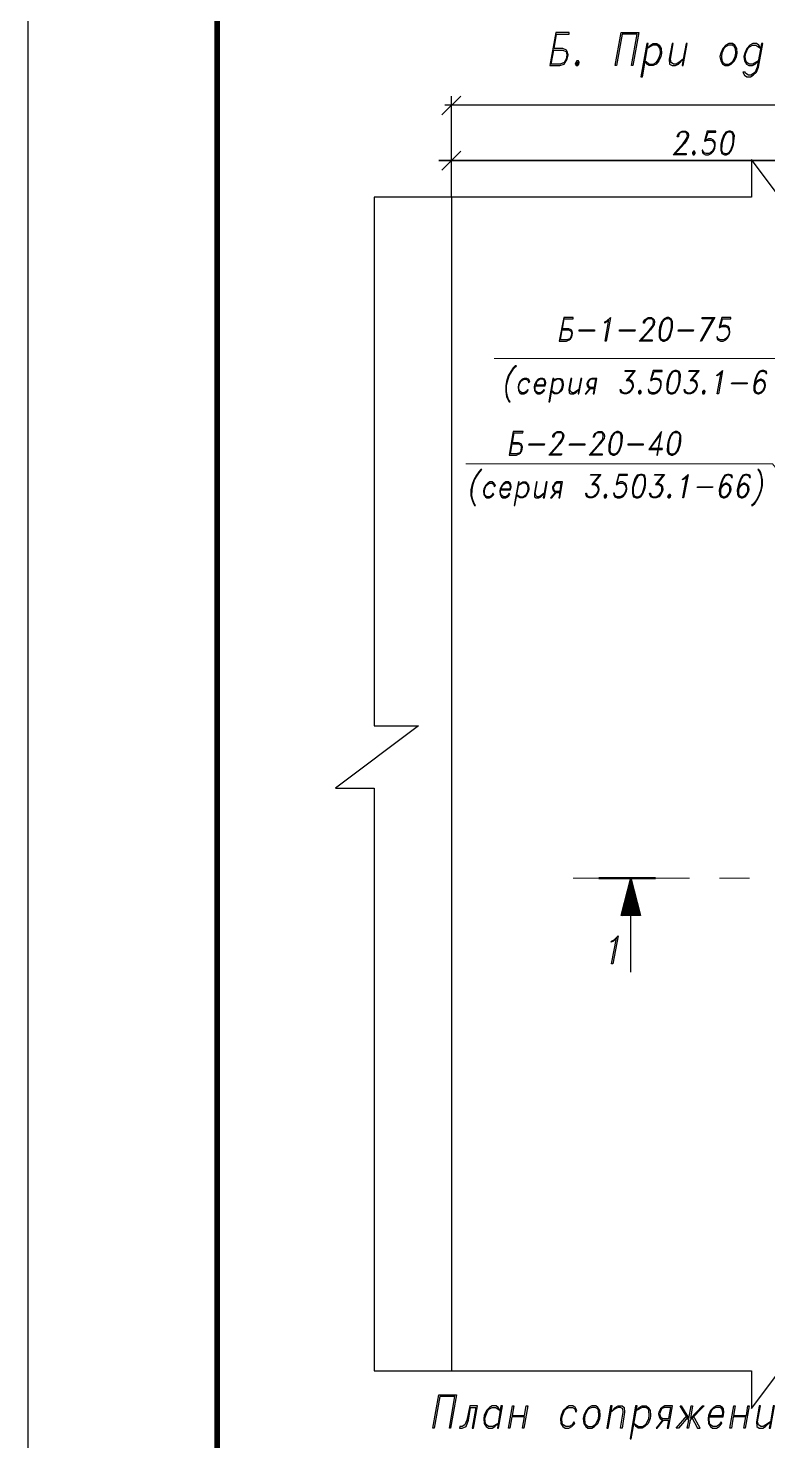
# Model space of a CAD drawing. Header units: millimetres. Extents: x 4241 to 6572, y 870 to 1291.
# Drawn here: x 4819.1 to 4897.4, y 963.8 to 1113.3 of the extents above; entities that cross this region are included whole.
import ezdxf
from ezdxf.enums import TextEntityAlignment as Align

# ---------------------------------------------------------------- set-up
doc = ezdxf.new("R2010")
doc.units = ezdxf.units.MM
doc.layers.add('_Штамп_рамка', color=7, linetype='Continuous')
doc.layers.add('PDF _0', color=7, linetype='Continuous')
doc.styles.add('Romans_2.5', font='romans.shx', dxfattribs={"width": 0.75, "height": 2.5})

# ---------------------------------------------------------------- blocks, each defined once
blk = doc.blocks.new('*U779')
blk.add_lwpolyline([(0, 0), (0, 420), (1189, 420), (1189, 0), (0, 0)])
at = {"const_width": 0.6}
blk.add_lwpolyline([(20, 5), (20, 415), (1184, 415), (1184, 5), (20, 5)], dxfattribs=at)
at = {"style": 'Romans_2.5', "width": 0.75}
blk.add_attdef('ФОРМАТ', text='', height=2.5, dxfattribs=at).set_placement((1149, 2.5), align=Align.MIDDLE_LEFT)

msp = doc.modelspace()

# ---------------------------------------------------------------- linework, layer by layer
at = {"layer": 'PDF _0', "lineweight": 25}
for points in [[(4874.9993, 1112.6858), (4876.354, 1112.6858), (4876.354, 1112.8551), (4874.9146, 1112.8551), (4874.2796, 1109.3413), (4875.338, 1109.3413), (4875.8037, 1109.5106), (4875.9307, 1109.68), (4876.1424, 1110.0187), (4876.227, 1110.4843), (4876.1424, 1110.823), (4876.0577, 1110.9924), (4875.6767, 1111.1617), (4874.7453, 1111.1617)], [(4881.3495, 1109.3413), (4881.2225, 1109.3413), (4881.8576, 1112.8551), (4883.7203, 1112.8551), (4883.0853, 1109.3413), (4882.9583, 1109.3413), (4883.5509, 1112.6858), (4881.9422, 1112.6858)], [(4874.703, 1110.9924), (4875.6343, 1110.9924), (4876.0154, 1110.823), (4876.1, 1110.4843), (4876.0154, 1110.0187), (4875.8037, 1109.68), (4875.3803, 1109.5106), (4874.449, 1109.5106)], [(4884.1013, 1108.1559), (4884.694, 1111.6697), (4884.567, 1111.6697), (4883.932, 1108.1559)], [(4884.3976, 1109.8493), (4884.8633, 1109.5106), (4885.2443, 1109.5106), (4885.5407, 1109.68), (4885.71, 1109.8493), (4885.9217, 1110.315), (4886.0064, 1110.6537), (4885.964, 1111.1617), (4885.837, 1111.331), (4885.6254, 1111.5004), (4885.202, 1111.5004), (4884.6093, 1111.1617), (4884.948, 1111.5004), (4885.2443, 1111.6697), (4885.6254, 1111.6697), (4885.8794, 1111.5004), (4886.091, 1111.1617), (4886.1334, 1110.6537), (4886.0487, 1110.315), (4885.837, 1109.8493), (4885.5407, 1109.5106), (4885.2443, 1109.3413), (4884.821, 1109.3413), (4884.567, 1109.5106)], [(4888.4194, 1110.0187), (4887.9538, 1109.68), (4887.6574, 1109.5106), (4887.4034, 1109.5106), (4887.1494, 1109.68), (4887.0647, 1110.0187), (4887.3611, 1111.6697), (4887.2341, 1111.6697), (4886.9377, 1110.0187), (4886.9801, 1109.5106), (4887.2341, 1109.3413), (4887.6151, 1109.3413), (4887.9114, 1109.5106), (4888.4194, 1110.0187), (4888.2924, 1109.3413), (4888.4194, 1109.3413), (4888.8428, 1111.6697), (4888.7158, 1111.6697)], [(4893.2456, 1111.6697), (4892.9493, 1111.5004), (4892.6106, 1111.1617), (4892.3989, 1110.6537), (4892.3142, 1110.315), (4892.3989, 1109.8493), (4892.5683, 1109.5106), (4892.8223, 1109.3413), (4893.2033, 1109.3413), (4893.4996, 1109.5106), (4893.8383, 1109.8493), (4894.05, 1110.315), (4894.1346, 1110.6537), (4894.0923, 1111.1617), (4893.8806, 1111.5004), (4893.6266, 1111.6697)], [(4893.2033, 1111.5004), (4892.9069, 1111.331), (4892.7376, 1111.1617), (4892.5259, 1110.6537), (4892.4836, 1110.315), (4892.5259, 1109.8493), (4892.6106, 1109.68), (4892.8646, 1109.5106), (4893.2456, 1109.5106), (4893.542, 1109.68), (4893.7113, 1109.8493), (4893.923, 1110.315), (4894.0076, 1110.6537), (4893.9653, 1111.1617), (4893.8383, 1111.331), (4893.6266, 1111.5004)], [(4894.7273, 1108.6639), (4894.8967, 1108.3253), (4895.1507, 1108.1559), (4895.5317, 1108.1559), (4895.828, 1108.3253), (4896.1667, 1108.6639), (4896.3784, 1109.172), (4896.8441, 1111.6697), (4896.7171, 1111.6697), (4896.2514, 1109.172), (4896.0397, 1108.6639), (4895.8704, 1108.4946), (4895.574, 1108.3253), (4895.32, 1108.3253), (4895.066, 1108.4946), (4894.9813, 1108.6639)], [(4896.3784, 1109.8493), (4895.7857, 1109.5106), (4895.4047, 1109.5106), (4895.1507, 1109.68), (4895.066, 1109.8493), (4894.9813, 1110.315), (4895.066, 1110.6537), (4895.2777, 1111.1617), (4895.447, 1111.331), (4895.7434, 1111.5004), (4896.1244, 1111.5004), (4896.6324, 1111.1617), (4896.4207, 1111.5004), (4896.1667, 1111.6697), (4895.7857, 1111.6697), (4895.4894, 1111.5004), (4895.1507, 1111.1617), (4894.939, 1110.6537), (4894.8543, 1110.315), (4894.8967, 1109.8493), (4895.1083, 1109.5106), (4895.3624, 1109.3413), (4895.7434, 1109.3413), (4896.0397, 1109.5106)], [(4877.1584, 1109.8493), (4877.0314, 1109.68), (4876.9891, 1109.5106), (4877.0737, 1109.3413), (4877.2431, 1109.3413), (4877.3701, 1109.5106), (4877.4124, 1109.68), (4877.3277, 1109.8493)], [(4877.1584, 1109.68), (4877.1161, 1109.5106), (4877.2431, 1109.5106), (4877.2854, 1109.68)], [(4875.8037, 1082.5434), (4876.7774, 1082.5434), (4876.7774, 1082.6704), (4875.7613, 1082.6704), (4875.2957, 1080.1726), (4876.0577, 1080.1726), (4876.354, 1080.2996), (4876.481, 1080.4266), (4876.608, 1080.6383), (4876.6927, 1081.0193), (4876.6504, 1081.231), (4876.5657, 1081.358), (4876.3117, 1081.485), (4875.6343, 1081.485)], [(4880.2488, 1080.1726), (4880.1642, 1080.1726), (4880.5452, 1082.4164), (4880.3335, 1082.2047), (4880.1218, 1082.0777), (4880.1218, 1082.2047), (4880.3335, 1082.3317), (4880.7145, 1082.6704)], [(4886.6837, 1082.6704), (4886.3874, 1082.5434), (4886.1334, 1082.2047), (4885.9217, 1081.612), (4885.8794, 1081.231), (4885.8794, 1080.6383), (4886.0064, 1080.2996), (4886.2604, 1080.1726), (4886.4297, 1080.1726), (4886.7684, 1080.2996), (4887.0224, 1080.6383), (4887.1917, 1081.231), (4887.2764, 1081.612), (4887.2764, 1082.2047), (4887.1494, 1082.5434), (4886.8954, 1082.6704)], [(4875.592, 1081.358), (4876.2694, 1081.358), (4876.5234, 1081.231), (4876.608, 1081.0193), (4876.5234, 1080.6383), (4876.3964, 1080.4266), (4876.1, 1080.2996), (4875.4227, 1080.2996)], [(4879.0211, 1081.231), (4877.4124, 1081.231), (4877.4124, 1081.358), (4879.0211, 1081.358)], [(4883.2969, 1081.231), (4881.6882, 1081.231), (4881.6882, 1081.358), (4883.3393, 1081.358)], [(4889.4778, 1081.231), (4887.8691, 1081.231), (4887.9114, 1081.358), (4889.5202, 1081.358)], [(4870.0885, 1073.7377), (4869.9191, 1073.9917), (4869.7921, 1074.3304), (4869.7075, 1074.8384), (4869.7075, 1075.4311), (4869.7921, 1075.8968), (4870.0038, 1076.4895), (4870.2578, 1076.9552), (4870.5118, 1077.3362), (4870.7658, 1077.5479), (4870.6388, 1077.5479), (4870.4272, 1077.3362), (4870.1731, 1076.9552), (4869.8768, 1076.4895), (4869.7075, 1075.8968), (4869.6228, 1075.4311), (4869.6228, 1074.8384), (4869.7075, 1074.3304), (4869.8345, 1073.9917), (4870.0038, 1073.7377)], [(4887.5304, 1077.0822), (4887.2341, 1076.9552), (4886.9801, 1076.6165), (4886.7684, 1076.0238), (4886.6837, 1075.6428), (4886.6837, 1075.0501), (4886.8107, 1074.7114), (4887.0647, 1074.5844), (4887.2764, 1074.5844), (4887.5728, 1074.7114), (4887.8268, 1075.0501), (4888.0384, 1075.6428), (4888.0808, 1076.0238), (4888.1231, 1076.6165), (4887.9961, 1076.9552), (4887.6998, 1077.0822)], [(4892.1449, 1074.5844), (4892.0179, 1074.5844), (4892.4413, 1076.8705), (4892.1872, 1076.6165), (4891.9756, 1076.4895), (4892.0179, 1076.6165), (4892.2296, 1076.7435), (4892.5683, 1077.0822)], [(4871.9935, 1074.9654), (4871.9512, 1075.0501), (4871.7819, 1074.8384), (4871.5702, 1074.7114), (4871.3162, 1074.7114), (4871.1468, 1074.8384), (4871.0622, 1074.9654), (4871.0198, 1075.3041), (4871.0622, 1075.5581), (4871.2315, 1075.8968), (4871.3162, 1076.0238), (4871.5279, 1076.1508), (4871.8242, 1076.1508), (4871.9935, 1076.0238), (4872.0359, 1075.7698), (4872.1629, 1075.8968), (4872.0359, 1076.1508), (4871.8665, 1076.2355), (4871.5702, 1076.2355), (4871.3585, 1076.1508), (4871.1045, 1075.8968), (4870.9775, 1075.5581), (4870.9352, 1075.3041), (4870.9775, 1074.9654), (4871.1045, 1074.7114), (4871.2739, 1074.5844), (4871.5702, 1074.5844), (4871.7819, 1074.7114)], [(4872.7556, 1075.4311), (4873.8139, 1075.4311), (4873.8563, 1075.7698), (4873.8139, 1076.0238), (4873.7293, 1076.1508), (4873.5599, 1076.2355), (4873.2636, 1076.2355), (4873.0519, 1076.1508), (4872.8402, 1075.8968), (4872.6709, 1075.5581), (4872.6286, 1075.3041), (4872.6709, 1074.9654), (4872.8402, 1074.7114), (4873.0096, 1074.5844), (4873.2636, 1074.5844), (4873.4753, 1074.7114), (4873.7293, 1074.9654), (4873.6446, 1075.0501), (4873.5176, 1074.8384), (4873.3059, 1074.7114), (4873.0096, 1074.7114), (4872.8402, 1074.8384), (4872.7556, 1074.9654), (4872.7556, 1075.3041)], [(4873.7293, 1075.5581), (4873.7716, 1075.7698), (4873.7293, 1076.0238), (4873.5599, 1076.1508), (4873.2636, 1076.1508), (4873.0519, 1076.0238), (4872.9249, 1075.8968), (4872.7979, 1075.5581)], [(4874.2796, 1073.7377), (4874.703, 1076.2355), (4874.6183, 1076.2355), (4874.195, 1073.7377)], [(4874.4913, 1074.9654), (4874.83, 1074.7114), (4875.1263, 1074.7114), (4875.338, 1074.8384), (4875.4227, 1074.9654), (4875.592, 1075.3041), (4875.6343, 1075.5581), (4875.592, 1075.8968), (4875.5073, 1076.0238), (4875.338, 1076.1508), (4875.084, 1076.1508), (4874.6606, 1075.8968), (4874.8723, 1076.1508), (4875.084, 1076.2355), (4875.3803, 1076.2355), (4875.5497, 1076.1508), (4875.6767, 1075.8968), (4875.719, 1075.5581), (4875.6767, 1075.3041), (4875.5497, 1074.9654), (4875.2957, 1074.7114), (4875.084, 1074.5844), (4874.7876, 1074.5844), (4874.6183, 1074.7114)], [(4877.3701, 1075.0501), (4877.0314, 1074.8384), (4876.8197, 1074.7114), (4876.6504, 1074.7114), (4876.481, 1074.8384), (4876.3964, 1075.0501), (4876.608, 1076.2355), (4876.5234, 1076.2355), (4876.3117, 1075.0501), (4876.354, 1074.7114), (4876.5234, 1074.5844), (4876.8197, 1074.5844), (4877.0314, 1074.7114), (4877.3701, 1075.0501), (4877.2854, 1074.5844), (4877.3701, 1074.5844), (4877.6664, 1076.2355), (4877.5817, 1076.2355)], [(4878.5978, 1075.1771), (4878.9788, 1075.1771), (4878.8941, 1074.5844), (4878.9788, 1074.5844), (4879.2751, 1076.2355), (4878.7248, 1076.2355), (4878.5131, 1076.1508), (4878.3861, 1076.0238), (4878.2591, 1075.7698), (4878.2168, 1075.6428), (4878.2591, 1075.4311), (4878.3438, 1075.3041), (4878.5131, 1075.1771), (4878.0474, 1074.5844), (4878.1321, 1074.5844)], [(4879.0211, 1075.3041), (4879.1481, 1076.1508), (4878.6824, 1076.1508), (4878.4708, 1076.0238), (4878.3438, 1075.7698), (4878.3014, 1075.6428), (4878.3861, 1075.4311), (4878.5554, 1075.3041)], [(4895.193, 1075.6428), (4893.542, 1075.6428), (4893.5843, 1075.7698), (4895.193, 1075.7698)], [(4883.805, 1074.9654), (4883.678, 1074.8384), (4883.678, 1074.7114), (4883.7626, 1074.5844), (4883.8473, 1074.5844), (4883.9743, 1074.7114), (4883.9743, 1074.8384), (4883.8896, 1074.9654)], [(4883.805, 1074.8384), (4883.7626, 1074.7114), (4883.8473, 1074.7114), (4883.8896, 1074.8384)], [(4890.5785, 1074.9654), (4890.4515, 1074.8384), (4890.4515, 1074.7114), (4890.4939, 1074.5844), (4890.6209, 1074.5844), (4890.7055, 1074.7114), (4890.7479, 1074.8384), (4890.6632, 1074.9654)], [(4890.5362, 1074.8384), (4890.5362, 1074.7114), (4890.6209, 1074.7114), (4890.6632, 1074.8384)], [(4870.5118, 1070.478), (4871.4432, 1070.478), (4871.4855, 1070.605), (4870.4272, 1070.605), (4870.0038, 1068.1072), (4870.7658, 1068.1072), (4871.0622, 1068.2342), (4871.1892, 1068.3612), (4871.3162, 1068.5729), (4871.4009, 1068.9539), (4871.3162, 1069.1656), (4871.2739, 1069.2926), (4870.9775, 1069.4196), (4870.3425, 1069.4196)], [(4870.3002, 1069.2926), (4870.9775, 1069.2926), (4871.2315, 1069.1656), (4871.2739, 1068.9539), (4871.2315, 1068.5729), (4871.1045, 1068.3612), (4870.7658, 1068.2342), (4870.1308, 1068.2342)], [(4873.6869, 1069.1656), (4872.0782, 1069.1656), (4872.1206, 1069.2926), (4873.7293, 1069.2926)], [(4878.0051, 1069.1656), (4876.354, 1069.1656), (4876.3964, 1069.2926), (4878.0051, 1069.2926)], [(4881.3919, 1070.605), (4881.0955, 1070.478), (4880.8415, 1070.1393), (4880.6298, 1069.5466), (4880.5452, 1069.1656), (4880.5452, 1068.5729), (4880.6722, 1068.2342), (4880.9685, 1068.1072), (4881.1379, 1068.1072), (4881.4342, 1068.2342), (4881.6882, 1068.5729), (4881.8999, 1069.1656), (4881.9422, 1069.5466), (4881.9846, 1070.1393), (4881.8576, 1070.478), (4881.5612, 1070.605)], [(4884.186, 1069.1656), (4882.5772, 1069.1656), (4882.5772, 1069.2926), (4884.186, 1069.2926)], [(4887.5728, 1070.605), (4887.2764, 1070.478), (4887.0224, 1070.1393), (4886.8107, 1069.5466), (4886.7684, 1069.1656), (4886.7261, 1068.5729), (4886.8531, 1068.2342), (4887.1494, 1068.1072), (4887.3187, 1068.1072), (4887.6151, 1068.2342), (4887.8691, 1068.5729), (4888.0808, 1069.1656), (4888.1654, 1069.5466), (4888.1654, 1070.1393), (4888.0384, 1070.478), (4887.7844, 1070.605)], [(4866.4054, 1062.773), (4866.2783, 1062.9847), (4866.1513, 1063.3657), (4866.0243, 1063.8314), (4866.0667, 1064.4241), (4866.1513, 1064.8898), (4866.3207, 1065.4824), (4866.617, 1065.9905), (4866.871, 1066.3291), (4867.0827, 1066.5832), (4866.998, 1066.5832), (4866.7864, 1066.3291), (4866.5324, 1065.9905), (4866.236, 1065.4824), (4866.0243, 1064.8898), (4865.9397, 1064.4241), (4865.9397, 1063.8314), (4866.0667, 1063.3657), (4866.1937, 1062.9847), (4866.3207, 1062.773)], [(4895.7434, 1062.773), (4895.9974, 1062.9847), (4896.2514, 1063.3657), (4896.5054, 1063.8314), (4896.7171, 1064.4241), (4896.8017, 1064.8898), (4896.8017, 1065.4824), (4896.7171, 1065.9905), (4896.5901, 1066.3291), (4896.4207, 1066.5832), (4896.3361, 1066.5832), (4896.5054, 1066.3291), (4896.6324, 1065.9905), (4896.7171, 1065.4824), (4896.7171, 1064.8898), (4896.6324, 1064.4241), (4896.4207, 1063.8314), (4896.1667, 1063.3657), (4895.9127, 1062.9847), (4895.6587, 1062.773)], [(4868.3528, 1063.9584), (4868.2681, 1064.0854), (4868.1411, 1063.8314), (4867.9294, 1063.7044), (4867.6331, 1063.7044), (4867.4637, 1063.8314), (4867.3791, 1063.9584), (4867.3791, 1064.2971), (4867.4214, 1064.5511), (4867.5484, 1064.8898), (4867.6754, 1065.0168), (4867.8871, 1065.1438), (4868.1834, 1065.1438), (4868.3528, 1065.0168), (4868.3951, 1064.7628), (4868.5221, 1064.8898), (4868.3528, 1065.1438), (4868.1834, 1065.2708), (4867.9294, 1065.2708), (4867.7177, 1065.1438), (4867.4637, 1064.8898), (4867.2944, 1064.5511), (4867.252, 1064.2971), (4867.2944, 1063.9584), (4867.4637, 1063.7044), (4867.6331, 1063.5774), (4867.8871, 1063.5774), (4868.0987, 1063.7044)], [(4869.1148, 1064.4241), (4870.1308, 1064.4241), (4870.2155, 1064.7628), (4870.1731, 1065.0168), (4870.0885, 1065.1438), (4869.9191, 1065.2708), (4869.6228, 1065.2708), (4869.4111, 1065.1438), (4869.1994, 1064.8898), (4869.0301, 1064.5511), (4868.9878, 1064.2971), (4869.0301, 1063.9584), (4869.1571, 1063.7044), (4869.3265, 1063.5774), (4869.6228, 1063.5774), (4869.8345, 1063.7044), (4870.0461, 1063.9584), (4870.0038, 1064.0854), (4869.8345, 1063.8314), (4869.6228, 1063.7044), (4869.3688, 1063.7044), (4869.1994, 1063.8314), (4869.1148, 1063.9584), (4869.0724, 1064.2971)], [(4870.0885, 1064.5511), (4870.1308, 1064.7628), (4870.0461, 1065.0168), (4869.8768, 1065.1438), (4869.6228, 1065.1438), (4869.4111, 1065.0168), (4869.2841, 1064.8898), (4869.1148, 1064.5511)], [(4870.5965, 1062.773), (4871.0622, 1065.2708), (4870.9775, 1065.2708), (4870.5118, 1062.773)], [(4870.8082, 1063.9584), (4871.1468, 1063.7044), (4871.4432, 1063.7044), (4871.6549, 1063.8314), (4871.7819, 1063.9584), (4871.9512, 1064.2971), (4871.9935, 1064.5511), (4871.9512, 1064.8898), (4871.8665, 1065.0168), (4871.6972, 1065.1438), (4871.4009, 1065.1438), (4870.9775, 1064.8898), (4871.2315, 1065.1438), (4871.4432, 1065.2708), (4871.7395, 1065.2708), (4871.9089, 1065.1438), (4872.0359, 1064.8898), (4872.0782, 1064.5511), (4872.0359, 1064.2971), (4871.8665, 1063.9584), (4871.6549, 1063.7044), (4871.4432, 1063.5774), (4871.1468, 1063.5774), (4870.9775, 1063.7044)], [(4873.6869, 1064.0854), (4873.3906, 1063.8314), (4873.1789, 1063.7044), (4872.9672, 1063.7044), (4872.7979, 1063.8314), (4872.7556, 1064.0854), (4872.9672, 1065.2708), (4872.8826, 1065.2708), (4872.6709, 1064.0854), (4872.6709, 1063.7044), (4872.8402, 1063.5774), (4873.1366, 1063.5774), (4873.3483, 1063.7044), (4873.6869, 1064.0854), (4873.6023, 1063.5774), (4873.7293, 1063.5774), (4874.0256, 1065.2708), (4873.8986, 1065.2708)], [(4874.957, 1064.1701), (4875.338, 1064.1701), (4875.2533, 1063.5774), (4875.338, 1063.5774), (4875.6343, 1065.2708), (4875.0417, 1065.2708), (4874.83, 1065.1438), (4874.7453, 1065.0168), (4874.576, 1064.7628), (4874.576, 1064.6781), (4874.6183, 1064.4241), (4874.703, 1064.2971), (4874.8723, 1064.1701), (4874.3643, 1063.5774), (4874.4913, 1063.5774)], [(4875.3803, 1064.2971), (4875.5073, 1065.1438), (4875.0417, 1065.1438), (4874.83, 1065.0168), (4874.703, 1064.7628), (4874.6606, 1064.6781), (4874.703, 1064.4241), (4874.8723, 1064.2971)], [(4883.8896, 1066.0751), (4883.5509, 1065.9905), (4883.2969, 1065.6095), (4883.1276, 1065.0168), (4883.0429, 1064.6781), (4883.0429, 1064.0854), (4883.1699, 1063.7044), (4883.4239, 1063.5774), (4883.6356, 1063.5774), (4883.932, 1063.7044), (4884.186, 1064.0854), (4884.3976, 1064.6781), (4884.44, 1065.0168), (4884.44, 1065.6095), (4884.313, 1065.9905), (4884.059, 1066.0751)], [(4888.4618, 1063.5774), (4888.3771, 1063.5774), (4888.8005, 1065.8635), (4888.5465, 1065.6095), (4888.3348, 1065.4824), (4888.3771, 1065.6095), (4888.5888, 1065.7365), (4888.9275, 1066.0751)], [(4891.5099, 1064.6781), (4889.9012, 1064.6781), (4889.9435, 1064.7628), (4891.5522, 1064.7628)], [(4880.1642, 1063.9584), (4880.0372, 1063.8314), (4880.0372, 1063.7044), (4880.0795, 1063.5774), (4880.2065, 1063.5774), (4880.2912, 1063.7044), (4880.3335, 1063.8314), (4880.2488, 1063.9584)], [(4880.1218, 1063.8314), (4880.1218, 1063.7044), (4880.2065, 1063.7044), (4880.2488, 1063.8314)], [(4886.9377, 1063.9584), (4886.8107, 1063.8314), (4886.7684, 1063.7044), (4886.8531, 1063.5774), (4886.9377, 1063.5774), (4887.0647, 1063.7044), (4887.1071, 1063.8314), (4887.0224, 1063.9584)], [(4886.8954, 1063.8314), (4886.8954, 1063.7044), (4886.9801, 1063.7044), (4886.9801, 1063.8314)], [(4880.9685, 1014.2573), (4880.8415, 1014.2573), (4881.3495, 1016.9668), (4881.0532, 1016.6704), (4880.7992, 1016.5434), (4880.8415, 1016.6704), (4881.0955, 1016.7974), (4881.5189, 1017.2208)], [(4862.0449, 965.1066), (4861.9179, 965.1066), (4862.5529, 968.6204), (4864.4156, 968.6204), (4863.7806, 965.1066), (4863.6536, 965.1066), (4864.2463, 968.4511), (4862.6376, 968.4511)], [(4866.0667, 965.1066), (4866.1937, 965.1066), (4866.617, 967.4774), (4865.8127, 967.4774), (4865.5163, 965.9533), (4865.3046, 965.4453), (4865.0083, 965.276), (4864.7543, 965.276), (4864.712, 965.1066), (4865.0083, 965.1066), (4865.4317, 965.276), (4865.6857, 965.9533), (4865.8973, 967.308), (4866.4477, 967.308)], [(4868.8184, 965.6147), (4868.2257, 965.276), (4867.8024, 965.276), (4867.5907, 965.4453), (4867.4637, 965.6147), (4867.4214, 966.1227), (4867.5061, 966.4614), (4867.7177, 966.9694), (4867.8871, 967.1387), (4868.1834, 967.308), (4868.5644, 967.308), (4869.0301, 966.9694), (4868.8184, 967.308), (4868.6068, 967.4774), (4868.1834, 967.4774), (4867.8871, 967.308), (4867.5907, 966.9694), (4867.3367, 966.4614), (4867.2944, 966.1227), (4867.3367, 965.6147), (4867.5484, 965.276), (4867.8024, 965.1066), (4868.1834, 965.1066), (4868.4798, 965.276)], [(4868.8608, 965.1066), (4869.2841, 967.4774), (4869.1148, 967.4774), (4868.7338, 965.1066)], [(4870.0461, 965.1066), (4869.9191, 965.1066), (4870.3425, 967.4774), (4870.4695, 967.4774), (4870.3002, 966.4614), (4871.6125, 966.4614), (4871.7819, 967.4774), (4871.9512, 967.4774), (4871.5279, 965.1066), (4871.4009, 965.1066), (4871.6125, 966.292), (4870.2578, 966.292)], [(4876.9467, 965.6147), (4876.8197, 965.784), (4876.6504, 965.4453), (4876.354, 965.276), (4875.973, 965.276), (4875.719, 965.4453), (4875.592, 965.6147), (4875.5497, 966.1227), (4875.6343, 966.4614), (4875.846, 966.9694), (4876.0154, 967.1387), (4876.3117, 967.308), (4876.6927, 967.308), (4876.9467, 967.1387), (4877.0314, 966.8), (4877.1584, 966.9694), (4876.9891, 967.308), (4876.735, 967.4774), (4876.354, 967.4774), (4876.0577, 967.308), (4875.719, 966.9694), (4875.5073, 966.4614), (4875.4227, 966.1227), (4875.465, 965.6147), (4875.6767, 965.276), (4875.9307, 965.1066), (4876.3117, 965.1066), (4876.608, 965.276)], [(4878.7248, 967.4774), (4878.4284, 967.308), (4878.1321, 966.9694), (4877.8781, 966.4614), (4877.8357, 966.1227), (4877.8781, 965.6147), (4878.0898, 965.276), (4878.3014, 965.1066), (4878.7248, 965.1066), (4879.0211, 965.276), (4879.3598, 965.6147), (4879.5715, 966.1227), (4879.6138, 966.4614), (4879.5715, 966.9694), (4879.3598, 967.308), (4879.1481, 967.4774)], [(4880.4605, 965.1066), (4880.8839, 967.4774), (4880.7145, 967.4774), (4880.3335, 965.1066)], [(4881.9422, 965.1066), (4881.7729, 965.1066), (4882.0692, 966.8), (4882.0269, 967.1387), (4881.7729, 967.308), (4881.5189, 967.308), (4881.2225, 967.1387), (4880.7568, 966.8), (4881.2225, 967.308), (4881.5189, 967.4774), (4881.9422, 967.4774), (4882.1539, 967.308), (4882.1962, 966.8)], [(4882.9159, 963.9636), (4883.5509, 967.4774), (4883.3816, 967.4774), (4882.7889, 963.9636)], [(4883.2123, 965.6147), (4883.678, 965.276), (4884.1013, 965.276), (4884.3976, 965.4453), (4884.5246, 965.6147), (4884.7787, 966.1227), (4884.821, 966.4614), (4884.7787, 966.9694), (4884.694, 967.1387), (4884.44, 967.308), (4884.059, 967.308), (4883.4663, 966.9694), (4883.7626, 967.308), (4884.059, 967.4774), (4884.4823, 967.4774), (4884.694, 967.308), (4884.9057, 966.9694), (4884.948, 966.4614), (4884.9057, 966.1227), (4884.694, 965.6147), (4884.3553, 965.276), (4884.059, 965.1066), (4883.6356, 965.1066), (4883.4239, 965.276)], [(4886.345, 965.9533), (4886.8531, 965.9533), (4886.7261, 965.1066), (4886.8531, 965.1066), (4887.2764, 967.4774), (4886.472, 967.4774), (4886.1757, 967.308), (4886.0064, 967.1387), (4885.837, 966.8), (4885.7947, 966.6307), (4885.8794, 966.292), (4885.964, 966.1227), (4886.218, 965.9533), (4885.5407, 965.1066), (4885.6677, 965.1066)], [(4889.0121, 966.1227), (4889.2661, 967.4774), (4889.3931, 967.4774), (4889.1815, 966.1227), (4890.4515, 967.4774), (4890.6209, 967.4774), (4889.1391, 965.9533), (4888.9698, 965.1066), (4888.8428, 965.1066), (4889.0121, 965.9533), (4888.0808, 967.4774), (4888.2078, 967.4774)], [(4891.2135, 966.292), (4892.6529, 966.292), (4892.7376, 966.8), (4892.6953, 967.1387), (4892.5683, 967.308), (4892.3142, 967.4774), (4891.9332, 967.4774), (4891.6369, 967.308), (4891.2982, 966.9694), (4891.0865, 966.4614), (4891.0442, 966.1227), (4891.0865, 965.6147), (4891.2982, 965.276), (4891.5099, 965.1066), (4891.9332, 965.1066), (4892.2296, 965.276), (4892.5259, 965.6147), (4892.4413, 965.784), (4892.2296, 965.4453), (4891.9332, 965.276), (4891.5522, 965.276), (4891.2982, 965.4453), (4891.2135, 965.6147), (4891.1712, 966.1227)], [(4893.542, 965.1066), (4893.3726, 965.1066), (4893.796, 967.4774), (4893.923, 967.4774), (4893.7536, 966.4614), (4895.1083, 966.4614), (4895.2777, 967.4774), (4895.4047, 967.4774), (4894.9813, 965.1066), (4894.8543, 965.1066), (4895.066, 966.292), (4893.7113, 966.292)], [(4897.6484, 965.784), (4897.1828, 965.4453), (4896.8864, 965.276), (4896.6324, 965.276), (4896.3784, 965.4453), (4896.2937, 965.784), (4896.5901, 967.4774), (4896.4631, 967.4774), (4896.1667, 965.784), (4896.2091, 965.276), (4896.4631, 965.1066), (4896.8441, 965.1066), (4897.1404, 965.276), (4897.6484, 965.784), (4897.5214, 965.1066), (4897.6484, 965.1066), (4898.0718, 967.4774), (4897.9448, 967.4774)], [(4878.7248, 967.308), (4878.4284, 967.1387), (4878.2591, 966.9694), (4878.0051, 966.4614), (4877.9628, 966.1227), (4878.0051, 965.6147), (4878.1321, 965.4453), (4878.3438, 965.276), (4878.7671, 965.276), (4879.0635, 965.4453), (4879.1905, 965.6147), (4879.4445, 966.1227), (4879.4868, 966.4614), (4879.4445, 966.9694), (4879.3598, 967.1387), (4879.1058, 967.308)], [(4886.8954, 966.1227), (4887.1071, 967.308), (4886.4297, 967.308), (4886.1334, 967.1387), (4885.964, 966.8), (4885.9217, 966.6307), (4886.0064, 966.292), (4886.218, 966.1227)], [(4892.5683, 966.4614), (4892.6106, 966.8), (4892.5259, 967.1387), (4892.3142, 967.308), (4891.8909, 967.308), (4891.5946, 967.1387), (4891.4252, 966.9694), (4891.2135, 966.4614)]]:
    msp.add_lwpolyline(points, close=True, dxfattribs=at)
at = {"layer": 'PDF _0', "color": 5, "lineweight": 25}
for points in [[(4862.8492, 1104.1341), (4864.8813, 1106.1239)], [(4942.862, 1105.1502), (4863.1879, 1105.1502)], [(4863.8653, 1095.4132), (4863.8653, 1106.1239)], [(4887.4881, 1100.0276), (4888.7158, 1100.0276), (4888.7158, 1099.9006), (4887.3611, 1099.9006), (4888.4194, 1101.086), (4888.6735, 1101.467), (4888.8428, 1101.721), (4888.8851, 1101.9327), (4888.8005, 1102.1867), (4888.6311, 1102.3137), (4888.2501, 1102.3137), (4888.0384, 1102.1867), (4887.9114, 1101.9327), (4887.9114, 1101.8057), (4887.7844, 1101.8057), (4887.8268, 1101.9327), (4887.9538, 1102.1867), (4888.0808, 1102.3137), (4888.2924, 1102.3984), (4888.6735, 1102.3984), (4888.8428, 1102.3137), (4888.9275, 1102.1867), (4888.9698, 1101.9327), (4888.9275, 1101.721), (4888.8005, 1101.467), (4888.5465, 1101.086), (4887.4457, 1099.9006)], [(4891.6792, 1100.4933), (4891.4252, 1100.1546), (4891.0865, 1100.0276), (4890.8325, 1100.0276), (4890.5362, 1100.1546), (4890.4939, 1100.4087), (4890.4092, 1100.4087), (4890.4515, 1100.1546), (4890.5362, 1100.0276), (4890.7902, 1099.9006), (4891.0865, 1099.9006), (4891.3829, 1100.0276), (4891.6369, 1100.2817), (4891.7639, 1100.6203), (4891.8062, 1100.8743), (4891.8062, 1101.213), (4891.6369, 1101.467), (4891.3829, 1101.594), (4891.0865, 1101.594), (4890.7902, 1101.467), (4891.0442, 1102.3137), (4891.8909, 1102.3137), (4891.8909, 1102.3984), (4890.9595, 1102.3984), (4890.6632, 1101.34), (4890.7479, 1101.34), (4890.9595, 1101.467), (4891.3405, 1101.467), (4891.6369, 1101.34), (4891.7639, 1101.0013)], [(4893.0339, 1102.3137), (4892.7799, 1101.9327), (4892.5683, 1101.34), (4892.5259, 1101.0013), (4892.4836, 1100.4087), (4892.6106, 1100.0276)], [(4893.669, 1102.1867), (4893.415, 1102.3137), (4893.2033, 1102.3137), (4892.9069, 1102.1867)], [(4893.2033, 1100.0276), (4893.4573, 1100.4087), (4893.669, 1101.0013), (4893.7113, 1101.34), (4893.7113, 1101.9327), (4893.5843, 1102.3137)], [(4891.4676, 1101.467), (4891.6792, 1101.213), (4891.7216, 1100.8743), (4891.6792, 1100.6203), (4891.5099, 1100.2817), (4891.2135, 1100.0276)], [(4942.862, 1099.308), (4862.5529, 1099.308), (4929.8652, 1099.308)], [(4864.8813, 1100.2817), (4862.8492, 1098.2919), (4864.8813, 1100.2817)], [(4890.7055, 1100.0276), (4890.4939, 1100.2817)], [(4892.5683, 1100.1546), (4892.8223, 1100.0276), (4892.9916, 1100.0276), (4893.3303, 1100.1546)]]:
    msp.add_lwpolyline(points, dxfattribs=at)
for points in [[(4893.2456, 1102.3984), (4892.9493, 1102.3137), (4892.6953, 1101.9327), (4892.4836, 1101.34), (4892.3989, 1101.0013), (4892.3989, 1100.4087), (4892.5259, 1100.0276), (4892.7799, 1099.9006), (4892.9916, 1099.9006), (4893.288, 1100.0276), (4893.542, 1100.4087), (4893.7536, 1101.0013), (4893.796, 1101.34), (4893.8383, 1101.9327), (4893.669, 1102.3137), (4893.415, 1102.3984)], [(4889.5202, 1100.2817), (4889.3931, 1100.1546), (4889.3931, 1100.0276), (4889.4778, 1099.9006), (4889.5625, 1099.9006), (4889.6895, 1100.0276), (4889.6895, 1100.1546), (4889.6048, 1100.2817)], [(4889.5202, 1100.1546), (4889.4778, 1100.0276), (4889.5625, 1100.0276), (4889.6048, 1100.1546)]]:
    msp.add_lwpolyline(points, close=True, dxfattribs=at)
at = {"layer": 'PDF _0', "lineweight": 25}
for points in [[(4902.2629, 1090.587), (4895.6587, 1099.3926), (4895.6587, 1095.4132), (4855.6946, 1095.4132), (4855.6946, 1039.4465), (4860.3938, 1039.4465), (4851.5882, 1032.8423), (4855.6946, 1032.8423), (4855.6946, 971.1605), (4895.6587, 971.1605), (4895.6587, 967.181), (4902.2629, 975.9867)], [(4883.8896, 1080.2996), (4885.1173, 1080.2996), (4885.1173, 1080.1726), (4883.7626, 1080.1726), (4884.8633, 1081.358), (4885.1173, 1081.739), (4885.2443, 1081.9507), (4885.2867, 1082.2047), (4885.2443, 1082.4164), (4885.075, 1082.5434), (4884.694, 1082.5434), (4884.4823, 1082.4164), (4884.313, 1082.2047), (4884.313, 1082.0777), (4884.2283, 1082.0777), (4884.2283, 1082.2047), (4884.3553, 1082.4164), (4884.4823, 1082.5434), (4884.694, 1082.6704), (4885.075, 1082.6704), (4885.2443, 1082.5434), (4885.329, 1082.4164), (4885.3713, 1082.2047), (4885.329, 1081.9507), (4885.202, 1081.739), (4884.948, 1081.358), (4883.8896, 1080.1726)], [(4891.6369, 1082.5434), (4890.4092, 1082.5434), (4890.4092, 1082.6704), (4891.7639, 1082.6704), (4890.3668, 1080.1726), (4890.2398, 1080.1726), (4891.6369, 1082.6704)], [(4893.2033, 1080.7653), (4892.9493, 1080.4266), (4892.6529, 1080.2996), (4892.3566, 1080.2996), (4892.1026, 1080.4266), (4892.0602, 1080.6383), (4891.9756, 1080.6383), (4892.0179, 1080.4266), (4892.1026, 1080.2996), (4892.3566, 1080.1726), (4892.6529, 1080.1726), (4892.9493, 1080.2996), (4893.1609, 1080.5113), (4893.3303, 1080.8923), (4893.3726, 1081.104), (4893.3303, 1081.485), (4893.2033, 1081.739), (4892.9493, 1081.8237), (4892.6529, 1081.8237), (4892.3566, 1081.739), (4892.5683, 1082.5434), (4893.4573, 1082.5434), (4893.4573, 1082.6704), (4892.5259, 1082.6704), (4892.2296, 1081.612), (4892.3142, 1081.612), (4892.5259, 1081.739), (4892.9069, 1081.739), (4893.1609, 1081.612), (4893.288, 1081.231)], [(4886.472, 1082.5434), (4886.218, 1082.2047), (4886.0487, 1081.612), (4885.964, 1081.231), (4885.964, 1080.6383), (4886.091, 1080.2996)], [(4887.1494, 1082.4164), (4886.8531, 1082.5434), (4886.6837, 1082.5434), (4886.3874, 1082.4164)], [(4886.6414, 1080.2996), (4886.8954, 1080.6383), (4887.1071, 1081.231), (4887.1917, 1081.612), (4887.1917, 1082.2047), (4887.0647, 1082.5434)], [(4892.9916, 1081.739), (4893.2456, 1081.485), (4893.288, 1081.104), (4893.2456, 1080.8923), (4893.0763, 1080.5113), (4892.7376, 1080.2996)], [(4886.0064, 1080.4266), (4886.2604, 1080.2996), (4886.472, 1080.2996), (4886.7684, 1080.4266)], [(4892.2719, 1080.2996), (4892.0179, 1080.5113)], [(4883.2123, 1076.9552), (4882.2809, 1076.9552), (4882.2809, 1077.0822), (4883.3393, 1077.0822), (4882.4926, 1076.0238)], [(4883.2546, 1077.0822), (4882.3656, 1076.0238), (4882.6619, 1076.0238), (4882.9159, 1075.8968), (4883.0429, 1075.5581)], [(4885.964, 1075.1771), (4885.71, 1074.8384), (4885.3713, 1074.7114), (4885.1173, 1074.7114), (4884.821, 1074.8384), (4884.7787, 1075.0501), (4884.694, 1075.0501), (4884.7363, 1074.8384), (4884.821, 1074.7114), (4885.075, 1074.5844), (4885.3713, 1074.5844), (4885.6677, 1074.7114), (4885.9217, 1074.9654), (4886.0487, 1075.3041), (4886.091, 1075.5581), (4886.091, 1075.8968), (4885.9217, 1076.1508), (4885.6677, 1076.2355), (4885.3713, 1076.2355), (4885.075, 1076.1508), (4885.329, 1076.9552), (4886.1757, 1076.9552), (4886.1757, 1077.0822), (4885.2443, 1077.0822), (4884.948, 1076.0238), (4885.0327, 1076.0238), (4885.2443, 1076.1508), (4885.6254, 1076.1508), (4885.9217, 1076.0238), (4886.0487, 1075.6428)], [(4887.3187, 1076.9552), (4887.0647, 1076.6165), (4886.8531, 1076.0238), (4886.8107, 1075.6428), (4886.7684, 1075.0501), (4886.8954, 1074.7114)], [(4887.9538, 1076.8705), (4887.6998, 1076.9552), (4887.4881, 1076.9552), (4887.1917, 1076.8705)], [(4887.4881, 1074.7114), (4887.7421, 1075.0501), (4887.9538, 1075.6428), (4887.9961, 1076.0238), (4887.9961, 1076.6165), (4887.8691, 1076.9552)], [(4889.9858, 1076.9552), (4889.0121, 1076.9552), (4889.0545, 1077.0822), (4890.1128, 1077.0822), (4889.2238, 1076.0238)], [(4889.9858, 1077.0822), (4889.1391, 1076.0238), (4889.4355, 1076.0238), (4889.6895, 1075.8968), (4889.8165, 1075.5581)], [(4897.1404, 1076.9552), (4897.1828, 1076.7435), (4897.2674, 1076.7435), (4897.2251, 1076.9552), (4896.9711, 1077.0822), (4896.7594, 1077.0822), (4896.4631, 1076.9552), (4896.2091, 1076.6165), (4895.9974, 1076.0238), (4895.9127, 1075.4311), (4895.9127, 1074.9654), (4896.0397, 1074.7114), (4896.3361, 1074.5844), (4896.4207, 1074.5844), (4896.7171, 1074.7114), (4896.9711, 1074.9654), (4897.0981, 1075.3041), (4897.1404, 1075.4311), (4897.0981, 1075.7698), (4896.9711, 1076.0238), (4896.6747, 1076.1508), (4896.5901, 1076.1508), (4896.2937, 1076.0238), (4896.0397, 1075.7698)], [(4896.5477, 1076.9552), (4896.2937, 1076.6165), (4896.082, 1076.0238), (4895.9974, 1075.4311), (4895.9974, 1074.9654), (4896.2514, 1074.7114)], [(4897.1828, 1076.8705), (4896.9287, 1076.9552), (4896.7594, 1076.9552), (4896.4207, 1076.8705)], [(4882.4926, 1076.1508), (4882.7043, 1076.1508), (4882.9583, 1076.0238), (4883.0853, 1075.7698), (4883.1276, 1075.4311), (4883.1276, 1075.3041), (4882.9583, 1074.9654), (4882.7043, 1074.7114), (4882.4079, 1074.5844), (4882.1539, 1074.5844), (4881.8576, 1074.7114), (4881.7729, 1074.8384), (4881.7305, 1075.0501), (4881.8152, 1075.0501), (4881.8999, 1074.8384), (4882.1539, 1074.7114), (4882.4502, 1074.7114), (4882.7466, 1074.8384), (4883.0006, 1075.1771)], [(4882.7466, 1076.0238), (4883.0006, 1075.7698), (4883.0429, 1075.4311), (4883.0006, 1075.3041), (4882.8736, 1074.9654), (4882.5349, 1074.7114)], [(4885.7524, 1076.1508), (4885.964, 1075.8968), (4886.0064, 1075.5581), (4885.964, 1075.3041), (4885.7947, 1074.9654), (4885.4983, 1074.7114)], [(4889.2661, 1076.1508), (4889.4355, 1076.1508), (4889.7318, 1076.0238), (4889.8588, 1075.7698), (4889.9012, 1075.4311), (4889.8588, 1075.3041), (4889.7318, 1074.9654), (4889.4778, 1074.7114), (4889.1815, 1074.5844), (4888.8851, 1074.5844), (4888.6311, 1074.7114), (4888.5465, 1074.8384), (4888.5041, 1075.0501), (4888.5888, 1075.0501), (4888.6311, 1074.8384), (4888.9275, 1074.7114), (4889.1815, 1074.7114), (4889.5202, 1074.8384), (4889.7742, 1075.1771)], [(4889.5202, 1076.0238), (4889.7742, 1075.7698), (4889.8165, 1075.4311), (4889.7742, 1075.3041), (4889.6048, 1074.9654), (4889.3085, 1074.7114)], [(4895.955, 1075.1771), (4896.082, 1074.8384), (4896.3361, 1074.7114), (4896.4207, 1074.7114), (4896.7594, 1074.8384), (4897.0134, 1075.1771)], [(4897.0557, 1075.5581), (4896.9287, 1075.8968), (4896.6747, 1076.0238), (4896.5901, 1076.0238), (4896.2514, 1075.8968), (4895.9974, 1075.5581)], [(4896.4631, 1076.0238), (4896.1667, 1075.7698), (4895.9974, 1075.4311)], [(4896.5477, 1074.7114), (4896.8441, 1074.9654), (4897.0134, 1075.3041), (4897.0557, 1075.4311), (4897.0134, 1075.7698), (4896.7594, 1076.0238)], [(4882.0692, 1074.7114), (4881.8152, 1074.9654)], [(4884.9903, 1074.7114), (4884.7787, 1074.9654)], [(4886.8531, 1074.8384), (4887.1071, 1074.7114), (4887.2764, 1074.7114), (4887.6151, 1074.8384)], [(4888.8005, 1074.7114), (4888.5888, 1074.9654)], [(4874.322, 1068.2342), (4875.5497, 1068.2342), (4875.5073, 1068.1072), (4874.195, 1068.1072), (4875.2533, 1069.2926), (4875.5073, 1069.6736), (4875.6343, 1069.8853), (4875.6767, 1070.1393), (4875.6343, 1070.3933), (4875.465, 1070.478), (4875.084, 1070.478), (4874.8723, 1070.3933), (4874.7453, 1070.1393), (4874.703, 1070.0123), (4874.6183, 1070.0123), (4874.6183, 1070.1393), (4874.7876, 1070.3933), (4874.8723, 1070.478), (4875.084, 1070.605), (4875.465, 1070.605), (4875.6343, 1070.478), (4875.719, 1070.3933), (4875.7613, 1070.1393), (4875.719, 1069.8853), (4875.592, 1069.6736), (4875.338, 1069.2926), (4874.2796, 1068.1072)], [(4878.5978, 1068.2342), (4879.8255, 1068.2342), (4879.8255, 1068.1072), (4878.4708, 1068.1072), (4879.5291, 1069.2926), (4879.7831, 1069.6736), (4879.9102, 1069.8853), (4879.9525, 1070.1393), (4879.9102, 1070.3933), (4879.7408, 1070.478), (4879.3598, 1070.478), (4879.1481, 1070.3933), (4879.0211, 1070.1393), (4878.9788, 1070.0123), (4878.8941, 1070.0123), (4878.9365, 1070.1393), (4879.0635, 1070.3933), (4879.1905, 1070.478), (4879.4021, 1070.605), (4879.7831, 1070.605), (4879.9525, 1070.478), (4879.9948, 1070.3933), (4880.0795, 1070.1393), (4880.0372, 1069.8853), (4879.8678, 1069.6736), (4879.6138, 1069.2926), (4878.5554, 1068.1072)], [(4881.1802, 1070.478), (4880.9262, 1070.1393), (4880.7145, 1069.5466), (4880.6722, 1069.1656), (4880.6298, 1068.5729), (4880.7992, 1068.2342)], [(4881.8152, 1070.3933), (4881.5612, 1070.478), (4881.3495, 1070.478), (4881.0532, 1070.3933)], [(4881.3495, 1068.2342), (4881.6035, 1068.5729), (4881.8152, 1069.1656), (4881.8576, 1069.5466), (4881.8576, 1070.1393), (4881.7305, 1070.478)], [(4884.8633, 1068.6999), (4886.0064, 1070.2663), (4885.6254, 1068.1072), (4885.71, 1068.1072), (4886.1334, 1070.605), (4884.7787, 1068.6999), (4886.1757, 1068.6999), (4886.218, 1068.8269), (4884.8633, 1068.8269)], [(4887.3611, 1070.478), (4887.1071, 1070.1393), (4886.8954, 1069.5466), (4886.8531, 1069.1656), (4886.8531, 1068.5729), (4886.9801, 1068.2342)], [(4887.9961, 1070.3933), (4887.7421, 1070.478), (4887.5728, 1070.478), (4887.2341, 1070.3933)], [(4887.5304, 1068.2342), (4887.7844, 1068.5729), (4887.9961, 1069.1656), (4888.0384, 1069.5466), (4888.0808, 1070.1393), (4887.9538, 1070.478)], [(4880.7145, 1068.3612), (4880.9685, 1068.2342), (4881.1802, 1068.2342), (4881.4765, 1068.3612)], [(4886.8954, 1068.3612), (4887.1494, 1068.2342), (4887.3611, 1068.2342), (4887.6574, 1068.3612)], [(4878.8518, 1065.1438), (4879.0211, 1065.1438), (4879.3175, 1065.0168), (4879.4445, 1064.7628), (4879.4868, 1064.4241), (4879.4445, 1064.2971), (4879.3175, 1063.9584), (4879.0635, 1063.7044), (4878.7671, 1063.5774), (4878.4708, 1063.5774), (4878.2168, 1063.7044), (4878.1321, 1063.8314), (4878.0898, 1064.0854), (4878.1744, 1064.0854), (4878.2168, 1063.8314), (4878.5131, 1063.7044), (4878.7671, 1063.7044), (4879.1058, 1063.8314), (4879.3598, 1064.1701)], [(4879.5715, 1065.9905), (4878.5978, 1065.9905), (4878.6401, 1066.0751), (4879.6985, 1066.0751), (4878.8094, 1065.0168)], [(4879.5715, 1066.0751), (4878.7248, 1065.0168), (4879.0211, 1065.0168), (4879.2751, 1064.8898), (4879.4021, 1064.5511)], [(4879.1058, 1065.0168), (4879.3598, 1064.7628), (4879.4021, 1064.4241), (4879.3598, 1064.2971), (4879.1905, 1063.9584), (4878.8941, 1063.7044)], [(4882.2809, 1064.1701), (4882.0269, 1063.8314), (4881.7305, 1063.7044), (4881.4342, 1063.7044), (4881.1802, 1063.8314), (4881.1379, 1064.0854), (4881.0532, 1064.0854), (4881.0955, 1063.8314), (4881.1802, 1063.7044), (4881.4342, 1063.5774), (4881.7305, 1063.5774), (4882.0269, 1063.7044), (4882.2386, 1063.9584), (4882.4079, 1064.2971), (4882.4502, 1064.5511), (4882.4079, 1064.8898), (4882.2809, 1065.1438), (4882.0269, 1065.2708), (4881.7305, 1065.2708), (4881.4342, 1065.1438), (4881.6459, 1065.9905), (4882.5349, 1065.9905), (4882.5349, 1066.0751), (4881.6035, 1066.0751), (4881.3072, 1065.0168), (4881.3919, 1065.0168), (4881.6035, 1065.1438), (4881.9846, 1065.1438), (4882.2386, 1065.0168), (4882.3656, 1064.6781)], [(4882.0692, 1065.1438), (4882.3232, 1064.8898), (4882.3656, 1064.5511), (4882.3232, 1064.2971), (4882.1539, 1063.9584), (4881.8152, 1063.7044)], [(4883.678, 1065.9905), (4883.4239, 1065.6095), (4883.2123, 1065.0168), (4883.1276, 1064.6781), (4883.1276, 1064.0854), (4883.2546, 1063.7044)], [(4884.313, 1065.8635), (4884.059, 1065.9905), (4883.8473, 1065.9905), (4883.5509, 1065.8635)], [(4883.8473, 1063.7044), (4884.1013, 1064.0854), (4884.2706, 1064.6781), (4884.3553, 1065.0168), (4884.3553, 1065.6095), (4884.2283, 1065.9905)], [(4885.6254, 1065.1438), (4885.7947, 1065.1438), (4886.0487, 1065.0168), (4886.218, 1064.7628), (4886.2604, 1064.4241), (4886.218, 1064.2971), (4886.0487, 1063.9584), (4885.837, 1063.7044), (4885.5407, 1063.5774), (4885.2443, 1063.5774), (4884.9903, 1063.7044), (4884.9057, 1063.8314), (4884.8633, 1064.0854), (4884.948, 1064.0854), (4884.9903, 1063.8314), (4885.2443, 1063.7044), (4885.5407, 1063.7044), (4885.837, 1063.8314), (4886.091, 1064.1701)], [(4886.345, 1065.9905), (4885.3713, 1065.9905), (4885.4137, 1066.0751), (4886.4297, 1066.0751), (4885.583, 1065.0168)], [(4886.345, 1066.0751), (4885.4983, 1065.0168), (4885.7947, 1065.0168), (4886.0487, 1064.8898), (4886.1757, 1064.5511)], [(4885.8794, 1065.0168), (4886.1334, 1064.7628), (4886.1334, 1064.4241), (4886.1334, 1064.2971), (4885.964, 1063.9584), (4885.6254, 1063.7044)], [(4893.4573, 1065.9905), (4893.542, 1065.7365), (4893.6266, 1065.7365), (4893.5843, 1065.9905), (4893.288, 1066.0751), (4893.1186, 1066.0751), (4892.8223, 1065.9905), (4892.5683, 1065.6095), (4892.3566, 1065.0168), (4892.2296, 1064.4241), (4892.2719, 1063.9584), (4892.3989, 1063.7044), (4892.6529, 1063.5774), (4892.7799, 1063.5774), (4893.0763, 1063.7044), (4893.288, 1063.9584), (4893.4573, 1064.2971), (4893.4996, 1064.4241), (4893.4573, 1064.7628), (4893.288, 1065.0168), (4893.0339, 1065.1438), (4892.9493, 1065.1438), (4892.6529, 1065.0168), (4892.3989, 1064.7628)], [(4892.9069, 1065.9905), (4892.6529, 1065.6095), (4892.4413, 1065.0168), (4892.3566, 1064.4241), (4892.3566, 1063.9584), (4892.6106, 1063.7044)], [(4893.415, 1064.5511), (4893.288, 1064.8898), (4893.0339, 1065.0168), (4892.9069, 1065.0168), (4892.6106, 1064.8898), (4892.3566, 1064.5511)], [(4892.8223, 1065.0168), (4892.4836, 1064.7628), (4892.3566, 1064.4241)], [(4893.542, 1065.8635), (4893.288, 1065.9905), (4893.0763, 1065.9905), (4892.7799, 1065.8635)], [(4892.8646, 1063.7044), (4893.2033, 1063.9584), (4893.3726, 1064.2971), (4893.3726, 1064.4241), (4893.3726, 1064.7628), (4893.1186, 1065.0168)], [(4895.3624, 1065.9905), (4895.447, 1065.7365), (4895.5317, 1065.7365), (4895.4894, 1065.9905), (4895.193, 1066.0751), (4895.0237, 1066.0751), (4894.7273, 1065.9905), (4894.4733, 1065.6095), (4894.2617, 1065.0168), (4894.1346, 1064.4241), (4894.177, 1063.9584), (4894.304, 1063.7044), (4894.558, 1063.5774), (4894.685, 1063.5774), (4894.9813, 1063.7044), (4895.193, 1063.9584), (4895.3624, 1064.2971), (4895.4047, 1064.4241), (4895.3624, 1064.7628), (4895.193, 1065.0168), (4894.939, 1065.1438), (4894.8543, 1065.1438), (4894.558, 1065.0168), (4894.304, 1064.7628)], [(4894.812, 1065.9905), (4894.558, 1065.6095), (4894.3463, 1065.0168), (4894.2617, 1064.4241), (4894.2617, 1063.9584), (4894.5157, 1063.7044)], [(4895.32, 1064.5511), (4895.193, 1064.8898), (4894.939, 1065.0168), (4894.812, 1065.0168), (4894.5157, 1064.8898), (4894.2617, 1064.5511)], [(4894.7273, 1065.0168), (4894.3887, 1064.7628), (4894.2617, 1064.4241)], [(4895.447, 1065.8635), (4895.193, 1065.9905), (4894.9813, 1065.9905), (4894.685, 1065.8635)], [(4894.7697, 1063.7044), (4895.1083, 1063.9584), (4895.2777, 1064.2971), (4895.2777, 1064.4241), (4895.2777, 1064.7628), (4895.0237, 1065.0168)], [(4878.3861, 1063.7044), (4878.1744, 1063.9584)], [(4881.3495, 1063.7044), (4881.0955, 1063.9584)], [(4883.1699, 1063.8314), (4883.4663, 1063.7044), (4883.6356, 1063.7044), (4883.932, 1063.8314)], [(4885.1597, 1063.7044), (4884.9057, 1063.9584)], [(4892.3142, 1064.1701), (4892.4413, 1063.8314), (4892.6953, 1063.7044), (4892.7799, 1063.7044), (4893.0763, 1063.8314), (4893.3303, 1064.1701)], [(4894.2193, 1064.1701), (4894.3463, 1063.8314), (4894.6003, 1063.7044), (4894.685, 1063.7044), (4894.9813, 1063.8314), (4895.2354, 1064.1701)], [(4879.4868, 1023.317), (4885.4983, 1023.317)], [(4882.8736, 1013.3683), (4882.8736, 1023.3593), (4883.8896, 1019.3799), (4881.8576, 1019.3799), (4882.8736, 1023.3593)], [(4883.1276, 1022.3433), (4882.7043, 1022.7666)], [(4883.0429, 1022.6396), (4882.7466, 1022.936)], [(4883.0853, 1022.5973), (4882.7466, 1022.8936)], [(4883.0853, 1022.5126), (4882.7466, 1022.8513)], [(4883.1276, 1022.428), (4882.7466, 1022.809), (4883.0853, 1022.4703)], [(4883.0006, 1022.8936), (4882.7889, 1023.063)], [(4883.0006, 1022.7666), (4882.7889, 1023.0206), (4883.0006, 1022.809)], [(4883.0429, 1022.7243), (4882.7889, 1022.9783)], [(4882.9159, 1023.19), (4882.8313, 1023.2747)], [(4882.9159, 1023.1476), (4882.8313, 1023.2323)], [(4882.9583, 1023.063), (4882.8313, 1023.19)], [(4882.9583, 1023.0206), (4882.8313, 1023.1476)], [(4882.9583, 1022.936), (4882.8313, 1023.1053)], [(4882.8736, 1023.317), (4882.8736, 1023.317)], [(4882.9159, 1023.2323), (4882.8736, 1023.2747)], [(4883.7203, 1020.0149), (4882.3656, 1021.3696), (4883.678, 1020.0572)], [(4883.7203, 1019.9725), (4882.3656, 1021.3273)], [(4883.7203, 1019.8879), (4882.3656, 1021.2849)], [(4883.6356, 1020.3536), (4882.4079, 1021.5813)], [(4883.6356, 1020.3112), (4882.4079, 1021.5389)], [(4883.6356, 1020.2689), (4882.4079, 1021.4966)], [(4883.678, 1020.1842), (4882.4079, 1021.4543)], [(4883.678, 1020.1419), (4882.4079, 1021.4119)], [(4883.5509, 1020.6922), (4882.4502, 1021.7506)], [(4883.5509, 1020.6076), (4882.4502, 1021.7083)], [(4883.5933, 1020.5652), (4882.4502, 1021.6659)], [(4883.5933, 1020.4382), (4882.4502, 1021.6236), (4883.5933, 1020.4806)], [(4883.4663, 1020.9039), (4882.4926, 1021.8776)], [(4883.5086, 1020.7769), (4882.4926, 1021.8353), (4883.5086, 1020.8616)], [(4883.5086, 1020.7346), (4882.4926, 1021.7929)], [(4883.4239, 1021.2002), (4882.5349, 1022.0893)], [(4883.4239, 1021.1579), (4882.5349, 1022.0469)], [(4883.4239, 1021.0732), (4882.5349, 1022.0046)], [(4883.4663, 1021.0309), (4882.5349, 1021.9623)], [(4883.4663, 1020.9886), (4882.5349, 1021.9199)], [(4883.3393, 1021.4966), (4882.5772, 1022.2586)], [(4883.3393, 1021.4543), (4882.5772, 1022.2163)], [(4883.3816, 1021.4119), (4882.5772, 1022.1739)], [(4883.3816, 1021.3273), (4882.5772, 1022.1316)], [(4883.3816, 1021.2849), (4882.5772, 1022.0893)], [(4883.2546, 1021.7929), (4882.6196, 1022.428)], [(4883.2546, 1021.7506), (4882.6196, 1022.3856)], [(4883.2969, 1021.6236), (4882.6196, 1022.3433), (4883.2969, 1021.7083)], [(4883.3393, 1021.5813), (4882.6196, 1022.301)], [(4883.2123, 1022.0046), (4882.6619, 1022.555), (4883.2123, 1022.0469)], [(4883.2123, 1021.9199), (4882.6619, 1022.5126)], [(4883.2546, 1021.8776), (4882.6619, 1022.4703)], [(4883.1276, 1022.301), (4882.7043, 1022.7243)], [(4883.1699, 1022.2163), (4882.7043, 1022.682)], [(4883.1699, 1022.1739), (4882.7043, 1022.6396)], [(4883.1699, 1022.1316), (4882.7043, 1022.5973)], [(4882.5349, 1019.3799), (4881.9846, 1019.8879)], [(4882.4926, 1019.3799), (4881.9846, 1019.8455)], [(4882.4502, 1019.3799), (4881.9846, 1019.8032)], [(4882.7466, 1019.3799), (4882.0269, 1020.0572)], [(4882.7043, 1019.3799), (4882.0269, 1020.0149)], [(4882.6196, 1019.3799), (4882.0269, 1019.9725), (4882.6619, 1019.3799)], [(4882.5772, 1019.3799), (4882.0269, 1019.9302)], [(4882.8736, 1019.3799), (4882.0692, 1020.1842), (4882.9159, 1019.3799)], [(4882.8313, 1019.3799), (4882.0692, 1020.1419)], [(4882.7889, 1019.3799), (4882.0692, 1020.0995)], [(4883.1699, 1019.3799), (4882.1116, 1020.3959)], [(4883.0853, 1019.3799), (4882.1116, 1020.3536)], [(4883.0429, 1019.3799), (4882.1116, 1020.3112)], [(4883.0006, 1019.3799), (4882.1116, 1020.2689)], [(4882.9583, 1019.3799), (4882.1116, 1020.2265)], [(4883.3816, 1019.3799), (4882.1539, 1020.5652)], [(4883.3393, 1019.3799), (4882.1539, 1020.5229)], [(4883.2969, 1019.3799), (4882.1539, 1020.4806)], [(4883.2123, 1019.3799), (4882.1539, 1020.4382), (4883.2546, 1019.3799)], [(4883.5509, 1019.3799), (4882.1962, 1020.6922)], [(4883.4663, 1019.3799), (4882.1962, 1020.6499), (4883.5086, 1019.3799)], [(4883.4239, 1019.3799), (4882.1962, 1020.6076)], [(4883.7626, 1019.3799), (4882.2386, 1020.9039)], [(4883.7203, 1019.3799), (4882.2386, 1020.8616)], [(4883.678, 1019.3799), (4882.2386, 1020.8192)], [(4883.6356, 1019.3799), (4882.2386, 1020.7769)], [(4883.5933, 1019.3799), (4882.2386, 1020.7346)], [(4883.8473, 1019.5492), (4882.2809, 1021.0732)], [(4883.8473, 1019.4645), (4882.2809, 1021.0309)], [(4883.8473, 1019.4222), (4882.2809, 1020.9886)], [(4882.8736, 1020.3536), (4882.2809, 1020.9462)], [(4883.805, 1019.3799), (4882.2809, 1020.9039)], [(4883.7626, 1019.8455), (4882.3232, 1021.2426)], [(4883.7626, 1019.7609), (4882.3232, 1021.2002)], [(4883.805, 1019.6762), (4882.3232, 1021.1579), (4883.7626, 1019.7185)], [(4883.805, 1019.5915), (4882.3232, 1021.1156)], [(4881.8999, 1019.3799), (4881.8576, 1019.3799)], [(4882.0692, 1019.3799), (4881.8999, 1019.5069)], [(4881.9846, 1019.3799), (4881.8999, 1019.4645), (4882.0269, 1019.3799)], [(4881.9422, 1019.3799), (4881.8999, 1019.4222)], [(4882.2809, 1019.3799), (4881.9422, 1019.7185)], [(4882.2386, 1019.3799), (4881.9422, 1019.6762)], [(4882.1962, 1019.3799), (4881.9422, 1019.6339)], [(4882.1539, 1019.3799), (4881.9422, 1019.5915)], [(4882.1116, 1019.3799), (4881.9422, 1019.5492)], [(4882.4079, 1019.3799), (4881.9846, 1019.7609)], [(4882.3232, 1019.3799), (4881.9846, 1019.7185)], [(4888.9275, 966.292), (4887.9114, 965.1066), (4887.6574, 965.1066), (4888.8428, 966.4614)], [(4889.3085, 966.292), (4889.9435, 965.1066), (4890.1975, 965.1066), (4889.4778, 966.4614)]]:
    msp.add_lwpolyline(points, dxfattribs=at)
at = {"layer": 'PDF _0', "lineweight": 30}
msp.add_lwpolyline([(4863.8653, 1095.4132), (4863.8653, 971.1605)], dxfattribs=at)
at = {"layer": 'PDF _0', "lineweight": 13}
for points in [[(4914.8787, 1084.9565), (4902.5169, 1078.3522), (4868.3951, 1078.3522)], [(4916.9108, 1044.1457), (4897.8601, 1067.1758), (4865.3893, 1067.1758)]]:
    msp.add_lwpolyline(points, dxfattribs=at)
at = {"layer": 'PDF _0', "color": 5, "lineweight": 13}
for points in [[(4889.0968, 1023.317), (4876.7774, 1023.317)], [(4895.447, 1023.317), (4892.2719, 1023.317)]]:
    msp.add_lwpolyline(points, dxfattribs=at)
at = {"layer": 'PDF _0', "lineweight": 50}
msp.add_lwpolyline([(4879.4868, 1023.317), (4885.4983, 1023.317)], dxfattribs=at)

# ---------------------------------------------------------------- block references
at = {"layer": '_Штамп_рамка'}
msp.add_blockref('*U779', (4819.0524, 870.6532), dxfattribs=at)

doc.saveas('drawing.dxf')
